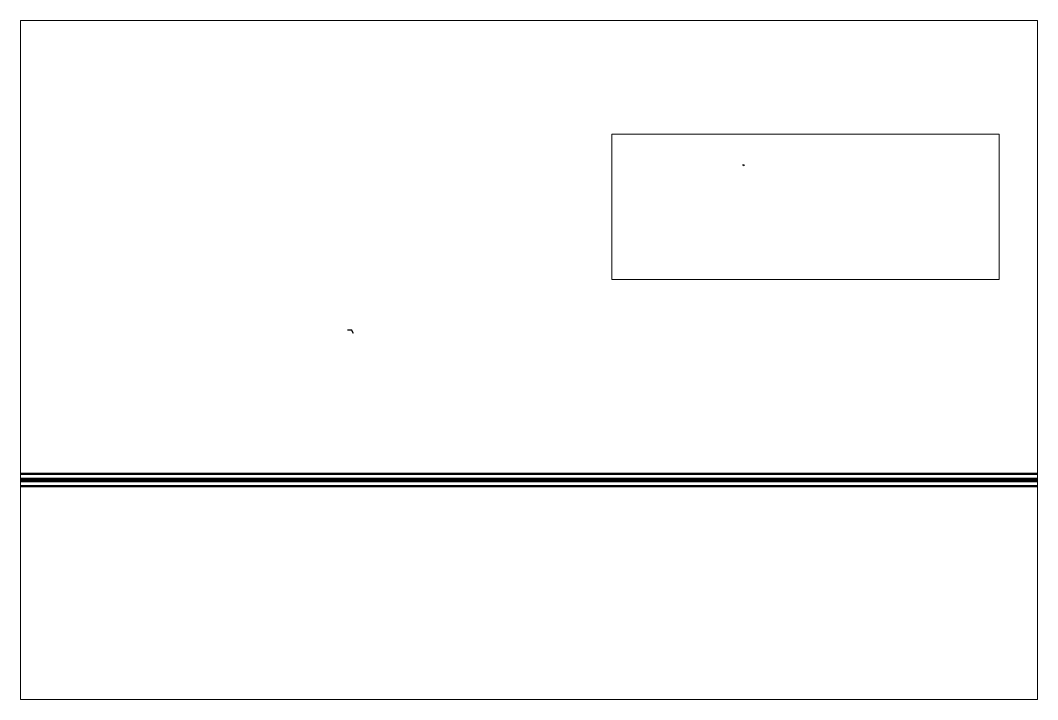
# Paper-space layout 'Layout1' of a CAD drawing. Header units: millimetres. Extents: x 11 to 253, y 13 to 174.
# The model-space entities are those that its viewports show. They can reach past a viewport. Long polylines and large blocks are cut down to what shows.
import ezdxf

# ---------------------------------------------------------------- set-up
doc = ezdxf.new("R2010")
doc.units = ezdxf.units.MM
doc.header["$LTSCALE"] = 0.5
doc.linetypes.add('CENTER', pattern=[50.8, 31.75, -6.35, 6.35, -6.35])
doc.layers.add('1', color=3, linetype='Continuous', lineweight=50)
doc.layers.add('CENTER', color=1, linetype='CENTER', lineweight=25)
doc.layers.add('AM_VIEWS', color=1, linetype='Continuous', lineweight=25, plot=False)

msp = doc.modelspace()

# ---------------------------------------------------------------- linework, layer by layer
at = {"layer": 'CENTER'}
for p in [(0, 0), (750, -433, 150)]:
    msp.add_line(p, (500, 0), dxfattribs=at)

psp = doc.layouts.get("Layout1")

# ---------------------------------------------------------------- linework, layer by layer
at = {"layer": '1'}
for p, q in [((253.37, 66.49), (11.23, 66.49)), ((253.37, 65.29), (11.23, 65.29)), ((253.37, 64.71), (11.23, 64.71)), ((253.37, 63.52), (11.23, 63.52))]:
    psp.add_line(p, q, dxfattribs=at)

# ---------------------------------------------------------------- viewports
at = {"layer": 'AM_VIEWS'}
psp.add_viewport(center=(132.3, 93.55), size=(242.14, 161.696), view_center_point=(21920.43, -3626.35), view_height=81981.6663, dxfattribs=at)
psp.add_viewport(center=(198.11, 129.98), size=(92.19, 34.5696), view_center_point=(23332.67, -15620.55), view_height=53777.4511, status=3, dxfattribs=at)

doc.saveas('drawing.dxf')
